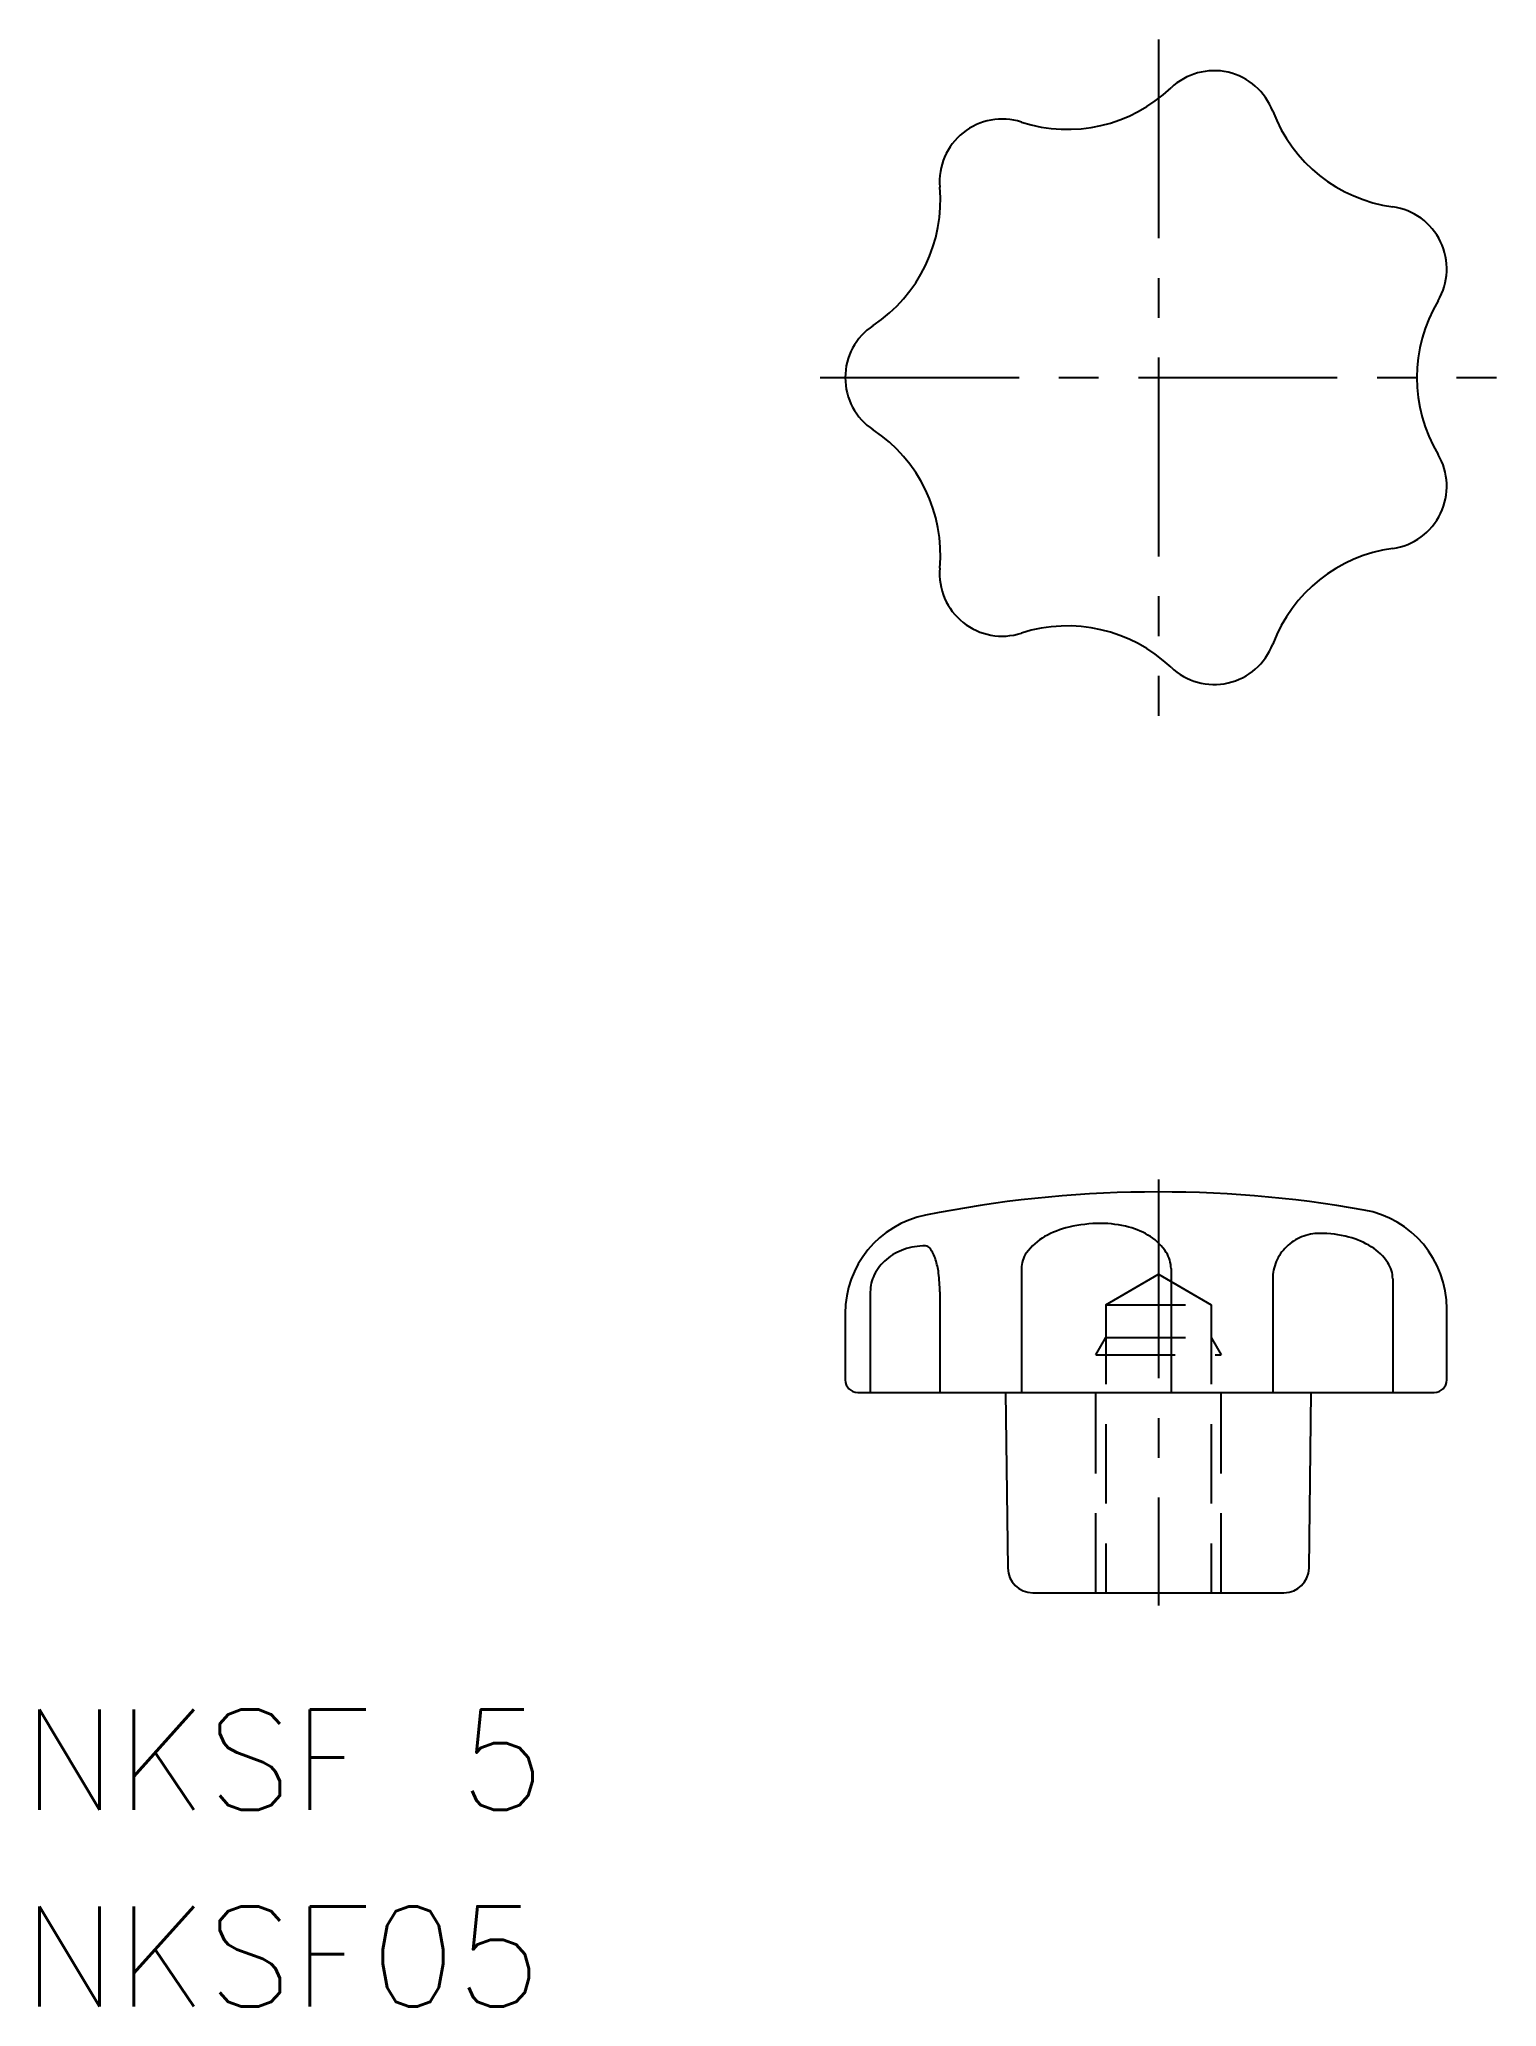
# Model space of a CAD drawing. Extents: x 68.2 to 126.4, y 117 to 195.5.
import ezdxf
from ezdxf.enums import TextEntityAlignment as Align

# ---------------------------------------------------------------- set-up
doc = ezdxf.new("R2010")
doc.units = 0
doc.header["$LTSCALE"] = 0.25
doc.linetypes.add('CENTER', pattern=[50.8, 31.75, -6.35, 6.35, -6.35])
doc.linetypes.add('DASHED', pattern=[19.05, 12.7, -6.35])
doc.layers.get('0').update_dxf_attribs({"linetype": 'CONTINUOUS'})
doc.layers.add('CENTER', color=1, linetype='CENTER')
doc.styles.get("Standard").update_dxf_attribs({"font": 'txt.shx'})

msp = doc.modelspace()

# ---------------------------------------------------------------- linework, layer by layer
at = {"color": 7, "linetype": 'CONTINUOUS'}
for p, q in [((107.407528, 146.4406), (107.407528, 141.5005)), ((113.379428, 146.4406), (113.379428, 141.5005)), ((101.376728, 145.5071), (101.376728, 141.5005)), ((104.151228, 145.5071), (104.151228, 141.5005)), ((117.440028, 146.0276), (117.440028, 141.5005)), ((122.229028, 146.0276), (122.229028, 141.5005)), ((124.385928, 142.0005), (124.385928, 144.8398)), ((100.876728, 141.5005), (123.885928, 141.5005)), ((106.776728, 141.5005), (106.864328, 134.488)), ((118.889028, 134.488), (118.976728, 141.5005)), ((107.864328, 133.5005), (117.889128, 133.5005))]:
    msp.add_line(p, q, dxfattribs=at)
at = {"color": 3, "linetype": 'DASHED'}
for p, q in [((110.776728, 145.0005), (112.876728, 146.2129)), ((112.876728, 146.2129), (114.976728, 145.0005)), ((110.776728, 145.0005), (114.976728, 145.0005)), ((110.776728, 145.0005), (110.776728, 133.5005)), ((114.976728, 145.0005), (114.976728, 133.5005)), ((110.376728, 143.0005), (110.776728, 143.6933)), ((110.776728, 143.6933), (114.976728, 143.6933)), ((114.976728, 143.6933), (115.376728, 143.0005)), ((110.376728, 143.0005), (115.376728, 143.0005)), ((110.376728, 133.5005), (110.376728, 143.0005)), ((115.376728, 133.5005), (115.376728, 143.0005))]:
    msp.add_line(p, q, dxfattribs=at)
for p, q in [((100.376728, 144.652), (100.376728, 142.0005)), ((114.976728, 142.1255), (114.976728, 142.1256)), ((114.976728, 139.2505), (114.976828, 139.2505))]:
    msp.add_line(p, q)
at = {"color": 7, "linetype": 'CONTINUOUS'}
for centre, radius, start, end in [((115.101928, 191.7488), 2.5, 20.734712, 133.551019), ((109.245428, 197.9093), 6, 252.163023, 313.550981), ((123.051328, 194.7582), 6, 200.735019, 262.122003), ((106.641828, 189.8179), 2.5, 72.163175, 184.979997), ((98.173928, 189.08), 6, 303.592001, 4.979576), ((121.886428, 186.3384), 2.5, 329.306003, 82.122614), ((129.195628, 181.9995), 6, 149.305983, 210.693999), ((102.876728, 181.9995), 2.5, 123.591981, 236.408001), ((98.173928, 174.919), 6, 355.020005, 56.408211), ((121.886428, 177.6607), 2.5, 277.877999, 30.693922), ((123.051328, 169.2409), 6, 97.877521, 159.265021), ((106.641828, 174.1812), 2.5, 175.019985, 287.836979), ((109.245428, 166.0898), 6, 46.449001, 107.837017), ((115.101928, 172.2503), 2.5, 226.449021, 339.264984), ((112.876728, 102.5005), 47, 79.942681, 101.400982), ((104.376728, 144.652), 4, 101.400982, 180.00002), ((120.385928, 144.8398), 4, 0, 79.942681), ((109.476728, 145.7084), 2.30781, 119.598007, 143.900012), ((110.142728, 144.5359), 3.65617, 103.240005, 119.598007), ((110.913028, 145.1579), 3.04141, 57.220092, 75.064805), ((111.419928, 145.9452), 2.10499, 32.750382, 57.220206), ((119.290128, 145.9744), 1.86803, 111.93802, 134.198003), ((119.310428, 145.9239), 1.92244, 89.999981, 111.93802), ((119.310428, 143.1789), 4.66743, 75.526494, 89.999981), ((119.673128, 144.5839), 3.21644, 58.070189, 75.526494), ((103.445828, 145.1032), 2.22127, 109.083028, 129.867989), ((103.579728, 144.7162), 2.63076, 89.999981, 109.083028), ((103.579728, 147.1307), 0.216273, 36.867714, 89.999981), ((102.559528, 146.3656), 1.49143, 17.256801, 36.867886), ((108.472628, 146.4406), 1.06508, 143.900012, 180.00002), ((119.258628, 146.0068), 1.82291, 134.198003, 156.927009), ((120.225728, 145.4707), 2.17146, 33.61171, 58.070304), ((102.922528, 145.5071), 1.54579, 153.620012, 180.00002), ((103.240028, 145.3496), 1.90024, 129.867989, 153.620012), ((100.897828, 145.8495), 3.23145, 7.332084, 17.256916), ((98.237028, 145.5071), 5.91423, 0, 7.332026), ((119.209728, 146.0276), 1.76971, 156.927009, 180.00002), ((121.063528, 146.0276), 1.16553, 0, 33.611423), ((100.876728, 142.0005), 0.5, 180.00002, 270.000001), ((123.885928, 142.0005), 0.5, 270.000001, 0), ((107.864328, 134.5005), 1, 180.715988, 270.000001), ((117.889128, 134.5005), 1, 270.000001, 359.284014)]:
    msp.add_arc(centre, radius, start, end, dxfattribs=at)
for centre, radius, start, end in [((110.580528, 142.6753), 5.56763, 89.999981, 103.240005), ((110.580528, 143.9116), 4.33136, 75.06492, 89.999981), ((112.190028, 146.4406), 1.18939, 0, 32.750497)]:
    msp.add_arc(centre, radius, start, end)
at = {"layer": 'CENTER', "color": 1, "linetype": 'CENTER'}
for p, q in [((112.876728, 195.4995), (112.876728, 168.4995)), ((99.376728, 181.9995), (126.376728, 181.9995)), ((112.876728, 150.0005), (112.876728, 133.0005))]:
    msp.add_line(p, q, dxfattribs=at)

# ---------------------------------------------------------------- texts
at = {"color": 7, "linetype": 'DASHED'}
for s, p in [('NKSF 5', (67.526936, 126.837455)), ('NKSF05', (67.526936, 118.984699))]:
    msp.add_text(s, height=4, dxfattribs=at).set_placement(p, align=Align.MIDDLE_LEFT)

doc.saveas('drawing.dxf')
